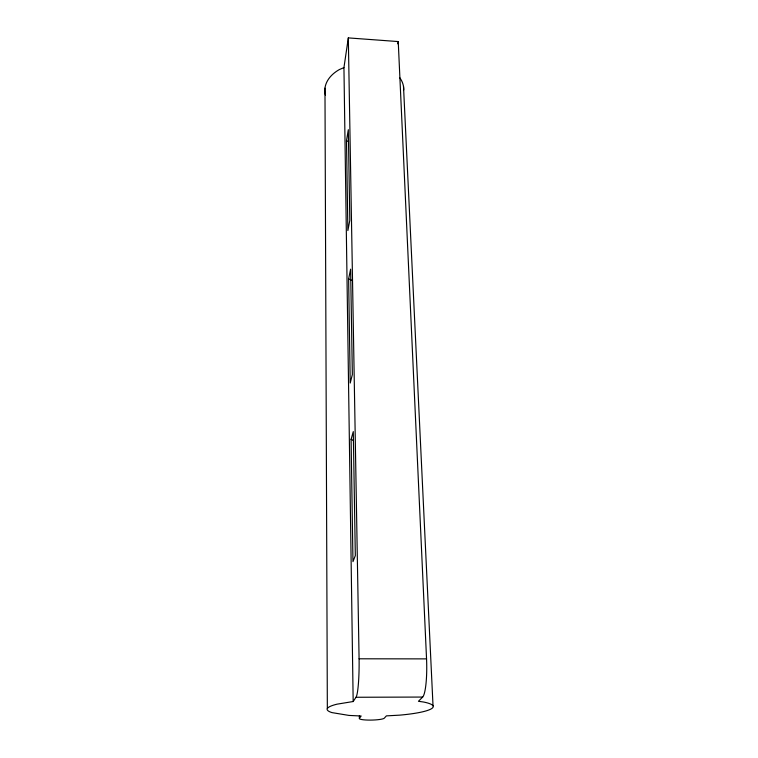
<?xml version="1.0" encoding="UTF-8"?>
<svg xmlns="http://www.w3.org/2000/svg" width="758" height="758" viewBox="0 0 758 758"><rect width="100%" height="100%" fill="white"/><g stroke="black" fill="none" stroke-linecap="round" stroke-linejoin="round"><path stroke-width="1.14" d="M359.396 718.3L361.159 716.007L348.945 715.419L332.004 712.615A53.06 8.31 -1.5 0 1 337.026 704.173L353.171 701.529L343.942 67.604L348.32 37.9L398.234 41.567L426.546 658.882A32.177 5.306 89.3 0 1 422.661 697.057L418.435 701.292L423.457 702.003A53.06 8.31 -1.5 0 1 399.57 715.154L386.381 715.874L384.315 718.167A12.564 1.867 -1.4 0 1 370.302 720.1A12.564 1.867 -1.4 0 1 359.396 718.3L359.358 715.959M346.501 140.685L348.32 129.684L349.808 220.37L347.875 230.555L346.501 140.685L348.547 141.632M348.623 278.849L350.613 269.166L352.347 374.566L350.224 383.055L348.623 278.849L351.778 280.346M397.761 43.831L398.234 41.567M351.087 439.365L353.285 431.605L355.322 555.605L352.972 561.631L351.087 439.365L353.181 440.389M353.171 701.529L356.023 697.265A32.423 3.506 -89.7 0 0 359.084 658.797L348.32 37.9M343.942 67.604L339.281 69.603A39.473 26.701 -1.4 0 0 325.428 95.11M356.023 697.265L422.661 697.057M359.084 658.797L426.546 658.882M403.512 86.469L433.026 705.869M324.974 88.155L327.342 708.512M399.836 77.847A39.473 26.701 -1.4 0 1 403.739 89.965"/></g></svg>
